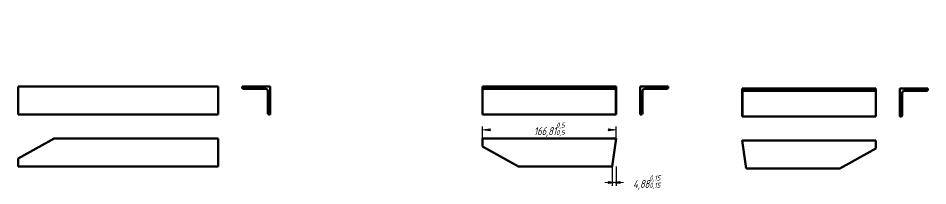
# Model space of a CAD drawing. Header units: millimetres. Extents: x -530 to 5503, y -3122 to 297.
# Drawn here: x 2554 to 3122, y -568 to -464 of the extents above; entities that cross this region are included whole.
import ezdxf

# ---------------------------------------------------------------- set-up
doc = ezdxf.new("R2010")
doc.units = ezdxf.units.MM
doc.linetypes.add('K5LT_BASIC', pattern=[0])
doc.linetypes.add('K5LT_THIN', pattern=[0])
doc.layers.add('Системный слой', color=7, linetype='Continuous')
doc.layers.add('Системный слой (1)', color=7, linetype='Continuous', true_color=0x909090)
doc.styles.add('KDIMTEXTSTYLE', font='GOST_AU.SHX', dxfattribs={"width": 0.96, "oblique": 15, "height": 5})
doc.dimstyles.new('KDIMSTYLE (0.50)', dxfattribs={"dimtxt": 5, "dimasz": 1, "dimexe": 2, "dimexo": 0, "dimgap": 1, "dimtad": 1, "dimlfac": 2, "dimtxsty": 'KDIMTEXTSTYLE', "dimsah": 1, "dimcen": 0, "dimdle": 1, "dimadec": 0, "dimazin": 0, "dimtfac": 0.667, "dimtmove": 0, "dimatfit": 3, "dimfxl": 1, "dimtvp": 1, "dimtolj": 1, "dimtzin": 0, "dimarcsym": 0})

# ---------------------------------------------------------------- blocks, each defined once
blk = doc.blocks.new('KDIMARROW_01')
at = {"layer": 'Системный слой'}
blk.add_hatch(color=0, dxfattribs=at).paths.add_polyline_path([(-5, -0.66), (0, 0), (-5, 0.66), (-4.5, 0)])
at = {"layer": 'Системный слой', "color": 0, "linetype": 'K5LT_THIN', "lineweight": 18}
for p, q in [((-4.5, 0), (-5, 0.66)), ((-5, 0.66), (0, 0)), ((0, 0), (-5, -0.66)), ((-5, -0.66), (-4.5, 0))]:
    blk.add_line(p, q, dxfattribs=at)
at = {"layer": 'Системный слой (1)', "color": 0, "linetype": 'K5LT_THIN', "lineweight": 18}
blk.add_line((0, 0), (-1, 0), dxfattribs=at)
blk = doc.blocks.new('KDIMARROW_02')
at = {"layer": 'Системный слой'}
blk.add_hatch(color=0, dxfattribs=at).paths.add_polyline_path([(4.5, 0), (5, 0.66), (0, 0), (5, -0.66)])
at = {"layer": 'Системный слой', "color": 0, "linetype": 'K5LT_THIN', "lineweight": 18}
for p, q in [((5, 0.66), (0, 0)), ((0, 0), (5, -0.66)), ((0, 0), (7, 0)), ((4.5, 0), (5, 0.66)), ((5, -0.66), (4.5, 0))]:
    blk.add_line(p, q, dxfattribs=at)
at = {"layer": 'Системный слой (1)', "color": 0, "linetype": 'K5LT_THIN', "lineweight": 18}
blk.add_line((0, 0), (-1, 0), dxfattribs=at)

msp = doc.modelspace()

# ---------------------------------------------------------------- linework, layer by layer
at = {"layer": 'Системный слой (1)', "color": 5, "linetype": 'K5LT_BASIC', "lineweight": 60, "true_color": 0x0000ff}
for p, q in [((2554.2262, -523.9251), (2554.2262, -506.4251)), ((2554.2262, -506.4251), (2679.2262, -506.4251)), ((2679.2262, -506.4251), (2679.2262, -523.9251)), ((2694.2262, -507.1751), (2694.2262, -506.4251)), ((2694.2262, -506.4251), (2706.7262, -506.4251)), ((2694.9762, -507.9251), (2706.7262, -507.9251)), ((2706.7262, -507.9251), (2706.7262, -506.4251)), ((2711.7262, -506.4251), (2706.7262, -506.4251)), ((2706.7262, -507.9251), (2708.7262, -507.9251)), ((2710.2262, -509.4251), (2710.2262, -523.1751)), ((2711.7262, -523.9251), (2711.7262, -506.4251)), ((2866.7976, -506.4251), (2844.2976, -506.4251)), ((2844.2976, -507.9251), (2844.2976, -506.4251)), ((2865.4476, -507.9251), (2844.2976, -507.9251)), ((2844.2976, -507.9251), (2844.2976, -509.4251)), ((2844.2976, -509.4251), (2844.2976, -523.1751)), ((2925.3665, -507.9251), (2865.4476, -507.9251)), ((2866.7976, -507.1751), (2866.7976, -506.4251)), ((2925.2619, -506.4251), (2866.7976, -506.4251)), ((2925.2619, -507.1751), (2925.2619, -506.4251)), ((2925.2619, -506.4251), (2927.7006, -506.4251)), ((2927.2826, -507.9251), (2925.3665, -507.9251)), ((2927.4916, -523.1751), (2927.4916, -509.4251)), ((2927.7006, -506.4251), (2927.7006, -523.9251)), ((2942.7006, -506.4251), (2947.7006, -506.4251)), ((2942.7006, -523.9251), (2942.7006, -506.4251)), ((2944.2006, -509.4251), (2944.2006, -523.1751)), ((2947.7006, -507.9251), (2945.7006, -507.9251)), ((2960.2006, -506.4251), (2947.7006, -506.4251)), ((2947.7006, -507.9251), (2947.7006, -506.4251)), ((2959.4506, -507.9251), (2947.7006, -507.9251)), ((2960.2006, -507.1751), (2960.2006, -506.4251)), ((3006.5461, -507.5501), (3006.5461, -525.0501)), ((3008.9848, -507.5501), (3006.5461, -507.5501)), ((3006.7552, -524.3001), (3006.7552, -510.5501)), ((3006.9642, -509.0501), (3008.8803, -509.0501)), ((3008.8803, -509.0501), (3068.7991, -509.0501)), ((3008.9848, -507.5501), (3067.4491, -507.5501)), ((3008.9848, -508.3001), (3008.9848, -507.5501)), ((3067.4491, -507.5501), (3089.9491, -507.5501)), ((3067.4491, -508.3001), (3067.4491, -507.5501)), ((3068.7991, -509.0501), (3089.9491, -509.0501)), ((3089.9491, -509.0501), (3089.9491, -507.5501)), ((3089.9491, -509.0501), (3089.9491, -510.5501)), ((3089.9491, -510.5501), (3089.9491, -524.3001)), ((3104.9491, -507.5501), (3104.9491, -525.0501)), ((3122.4491, -507.5501), (3104.9491, -507.5501)), ((3106.4491, -524.3001), (3106.4491, -510.5501)), ((3107.9491, -509.0501), (3121.6991, -509.0501)), ((3122.4491, -508.3001), (3122.4491, -507.5501)), ((2554.2262, -523.9251), (2679.2262, -523.9251)), ((2710.9762, -523.9251), (2711.7262, -523.9251)), ((2844.2976, -523.1751), (2844.2976, -523.9251)), ((2927.5961, -523.9251), (2844.2976, -523.9251)), ((2927.7006, -523.9251), (2927.5961, -523.9251)), ((2943.4506, -523.9251), (2942.7006, -523.9251)), ((3006.5461, -525.0501), (3006.6507, -525.0501)), ((3006.6507, -525.0501), (3089.9491, -525.0501)), ((3089.9491, -524.3001), (3089.9491, -525.0501)), ((3104.9491, -525.0501), (3105.6991, -525.0501)), ((2576.7262, -538.9251), (2554.2262, -551.4251)), ((2576.7262, -538.9251), (2679.2262, -538.9251)), ((2679.2262, -538.9251), (2679.2262, -556.4251)), ((2844.2976, -538.9251), (2844.2976, -543.9251)), ((2927.7006, -538.9251), (2844.2976, -538.9251)), ((2925.2619, -556.4251), (2927.7006, -538.9251)), ((2866.7976, -556.4251), (2844.2976, -543.9251)), ((3008.9848, -557.5501), (3006.5461, -540.0501)), ((3006.5461, -540.0501), (3089.9491, -540.0501)), ((3067.4491, -557.5501), (3089.9491, -545.0501)), ((3089.9491, -540.0501), (3089.9491, -545.0501)), ((2554.2262, -556.4251), (2554.2262, -551.4251)), ((2554.2262, -556.4251), (2679.2262, -556.4251)), ((2925.2619, -556.4251), (2866.7976, -556.4251)), ((3008.9848, -557.5501), (3067.4491, -557.5501))]:
    msp.add_line(p, q, dxfattribs=at)
for centre, radius, start, end in [((2694.9762, -507.1751), 0.75, 180, 270), ((2708.7262, -509.4251), 1.5, 0, 90), ((2945.7006, -509.4251), 1.5, 90, 180), ((2959.4506, -507.1751), 0.75, 270, 0), ((3107.9491, -510.5501), 1.5, 90, 180), ((3121.6991, -508.3001), 0.75, 270, 0), ((2710.9762, -523.1751), 0.75, 180, 270), ((2943.4506, -523.1751), 0.75, 270, 0), ((3105.6991, -524.3001), 0.75, 270, 0)]:
    msp.add_arc(centre, radius, start, end, dxfattribs=at)
for centre, major_axis, ratio, start_param, end_param in [((2865.4476, -507.1751), (-1.35, 0), 0.55555556, 1.57079633, 3.14159265), ((2925.3665, -507.1751), (0, -0.75), 0.1393534, 4.71238898, 6.28318531), ((2927.2826, -509.4251), (0, -1.5), 0.1393534, 1.57079633, 3.14159265), ((3006.9642, -510.5501), (0, 1.5), 0.1393534, 0, 1.57079633), ((3008.8803, -508.3001), (0, 0.75), 0.1393534, 3.14159265, 4.71238898), ((3068.7991, -508.3001), (1.35, 0), 0.55555556, 3.14159265, 4.71238898), ((2927.5961, -523.1751), (0, -0.75), 0.1393534, 4.71238898, 6.28318531), ((3006.6507, -524.3001), (0, 0.75), 0.1393534, 3.14159265, 4.71238898)]:
    msp.add_ellipse(centre, major_axis=major_axis, ratio=ratio, start_param=start_param, end_param=end_param, dxfattribs=at)

# ---------------------------------------------------------------- dimensions: what is measured, and where the dimension line sits
at = {"layer": 'Системный слой (1)', "color": 7}
for base, p1, p2, location, override in [((2927.7006, -533.453), (2844.2976, -538.9251), (2927.7006, -538.9251), (2885.9991, -533.453), {"dimexo": 0, "dimpost": '\\H5.0;\\W0.965;\\Q15;<>\\H0.65x;\\S0,5^0,5;\\H1.5x;', "dimblk1": 'KDIMARROW_01', "dimblk2": 'KDIMARROW_01', "dimse1": 0, "dimse2": 0, "dimclrt": 7, "dimtolj": 1}), ((2927.7006, -566.4332), (2925.2619, -556.4251), (2927.7006, -556.4251), (2946.8547, -566.4332), {"dimexo": 0, "dimpost": '\\H5.0;\\W0.965;\\Q15;<>\\H0.65x;\\S0,15^0,15;\\H1.5x;', "dimblk1": 'KDIMARROW_02', "dimblk2": 'KDIMARROW_02', "dimse1": 0, "dimse2": 0, "dimclrt": 7, "dimtolj": 1})]:
    msp.add_linear_dim(base=base, p1=p1, p2=p2, location=location, dimstyle='KDIMSTYLE (0.50)', override=override, dxfattribs=at).render()

doc.saveas('drawing.dxf')
